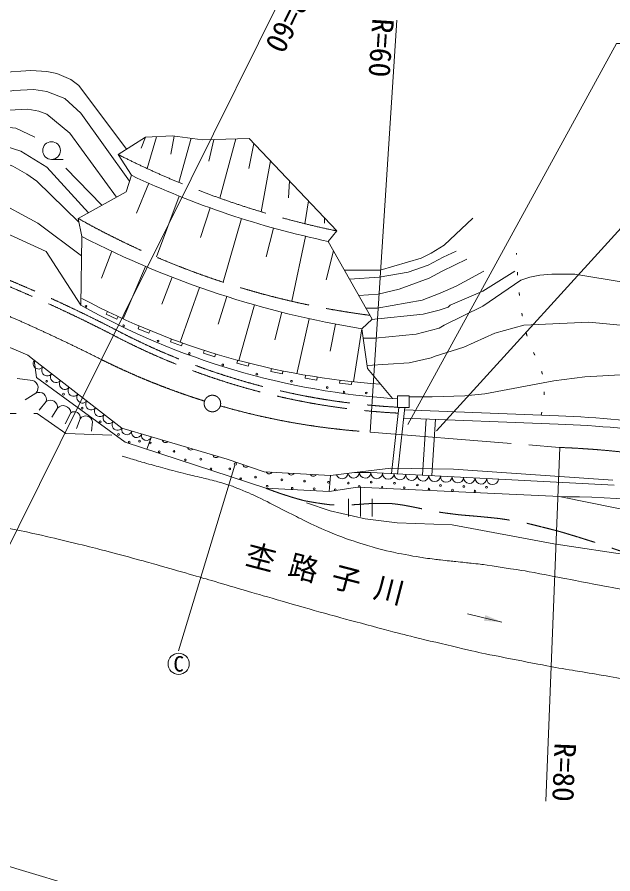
# Model space of a CAD drawing. Units: millimetres, scale not verified. Extents: x 40000 to 680000, y 20000 to 380000.
# Drawn here: x 144813 to 195366, y 248469 to 321099 of the extents above; entities that cross this region are included whole.
import ezdxf
from ezdxf.enums import TextEntityAlignment as Align

# ---------------------------------------------------------------- set-up
doc = ezdxf.new("R2010")
doc.units = ezdxf.units.MM
doc.header["$LTSCALE"] = 1000
for name, pattern in [('CHAIN', [18.5, 12, -1.5, 3.5, -1.5]), ('DASHED', [7.5, 6, -1.5]), ('DOTTED', [1.75, 0.25, -1.5])]:
    doc.linetypes.add(name, pattern=pattern)
for name, color, linetype, lineweight in [('M-BGD', 7, 'Continuous', 13), ('M-BMK', 2, 'CHAIN', 13), ('M-STR-HTXT', 7, 'Continuous', 13)]:
    doc.layers.add(name, color=color, linetype=linetype, lineweight=lineweight)
doc.styles.add('ＭＳ ゴシック', font='')
doc.styles.get('ＭＳ ゴシック').set_extended_font_data('MS Gothic')

# ---------------------------------------------------------------- blocks, each defined once
blk = doc.blocks.new('広葉樹林')
at = {"color": 7, "linetype": 'Continuous', "lineweight": 13}
blk.add_line((0, 0), (1, 0), dxfattribs=at)
blk.add_circle((0, 0.75), 0.75, dxfattribs=at)
blk = doc.blocks.new('荒地')
at = {"color": 7, "linetype": 'Continuous', "lineweight": 13}
for p, q in [((0, 0), (0, 2.5)), ((-1, 1.5), (-1, 0)), ((1, 1.5), (1, 0))]:
    blk.add_line(p, q, dxfattribs=at)
blk = doc.blocks.new('filled_arrow')
at = {"color": 0, "linetype": 'Continuous', "lineweight": -2}
blk.add_solid([(7.5, 1.25), (0, 0), (7.5, -1.25)], dxfattribs=at)
blk = doc.blocks.new('open_arrow')
at = {"color": 0, "linetype": 'Continuous', "lineweight": -2}
blk.add_lwpolyline([(7.5, 1.25), (0, 0), (7.5, -1.25)], dxfattribs=at)

msp = doc.modelspace()

# ---------------------------------------------------------------- linework, layer by layer
at = {"layer": 'M-BGD'}
for p, q in [((153383, 309453), (155695, 310914)), ((155695, 310914), (155343, 309987)), ((155695, 310914), (157989, 311036)), ((156649, 310965), (155858, 308257)), ((158139, 311017), (157854, 309495)), ((157989, 311036), (160554, 310703)), ((159592, 310828), (158535, 307088)), ((160554, 310703), (164515, 310800)), ((161492, 310728), (161069, 308877)), ((163366, 310772), (162001, 305755)), ((164911, 310383), (164481, 308262)), ((164515, 310800), (171943, 302973)), ((154511, 307690), (153383, 309453)), ((166300, 308918), (165521, 304598)), ((148950, 308289), (152004, 305150)), ((154073, 306294), (154511, 307690)), ((155995, 307011), (154947, 304479)), ((167916, 307216), (167849, 305768)), ((149989, 304036), (154073, 306294)), ((158556, 305927), (156645, 300785)), ((169531, 305514), (169236, 303584)), ((161192, 304925), (160361, 302408)), ((146580, 303632), (150287, 300873)), ((150313, 302504), (149989, 304036)), ((163865, 304020), (162302, 298624)), ((170908, 304064), (170888, 303629)), ((183494, 304055), (181039, 301769)), ((166563, 303216), (165953, 300774)), ((171943, 302973), (171197, 302085)), ((171940, 302975), (171938, 302974)), ((150220, 296689), (150313, 302504)), ((169292, 302513), (168129, 297006)), ((171197, 302085), (174943, 295504)), ((152848, 301251), (151964, 298975)), ((171655, 301281), (171044, 298838)), ((182055, 301261), (180954, 300753)), ((155701, 299972), (153809, 295517)), ((182986, 300584), (180870, 299568)), ((172582, 299653), (175620, 299653)), ((184426, 299568), (182055, 298298)), ((157982, 299045), (157098, 296769)), ((175536, 299060), (173015, 298892)), ((160291, 298189), (158652, 293545)), ((182055, 298298), (180700, 297705)), ((134363, 297242), (145736, 292430)), ((162614, 297410), (161869, 295069)), ((175451, 297621), (173810, 297495)), ((164961, 296702), (163619, 291988)), ((174413, 296435), (175366, 296435)), ((167266, 296084), (166675, 293738)), ((169589, 295535), (168562, 290873)), ((171821, 295077), (171385, 292785)), ((174943, 295504), (174065, 294683)), ((181039, 294996), (180616, 294742)), ((174065, 294683), (173343, 290184)), ((174065, 294683), (174538, 291309)), ((174176, 293895), (175197, 293895)), ((145736, 292430), (146259, 292025)), ((146259, 292025), (146453, 290545)), ((146259, 292025), (153704, 286255)), ((180277, 292371), (179938, 292202)), ((174538, 291309), (176665, 288768)), ((146453, 290545), (153994, 285063)), ((144817, 290468), (145932, 290333)), ((146405, 289218), (145493, 288644)), ((147283, 288509), (146675, 287766)), ((178093, 288999), (177093, 288999)), ((177093, 288999), (177093, 287999)), ((178093, 287999), (178093, 288999)), ((178093, 288900), (179346, 288900)), ((179346, 288900), (180023, 288900)), ((148229, 287935), (147756, 287191)), ((177093, 287999), (178093, 287999)), ((190749, 287293), (177692, 287810)), ((149377, 287563), (148904, 286617)), ((150154, 287056), (149850, 286212)), ((190723, 286593), (177615, 287112)), ((151201, 286786), (151134, 286009)), ((153704, 286255), (156203, 285522)), ((155807, 284470), (156203, 285522)), ((156203, 285522), (162642, 283631)), ((153994, 285063), (165904, 281165)), ((162642, 283631), (165771, 282554)), ((165771, 282554), (171395, 282247)), ((173443, 282494), (176527, 282866)), ((176527, 282866), (181842, 282777)), ((181842, 282777), (195366, 281856)), ((171395, 282247), (171300, 280879)), ((171395, 282247), (173443, 282494)), ((174840, 282488), (173443, 282494)), ((195482, 281427), (174840, 282488)), ((165904, 281165), (171300, 280879)), ((171300, 280879), (173701, 281260)), ((173701, 281260), (191501, 280436)), ((185947, 269819), (183029, 270517))]:
    msp.add_line(p, q, dxfattribs=at)
at = {"layer": 'M-BGD', "linetype": 'DASHED'}
for p, q in [((147280, 301218), (143149, 303121)), ((150220, 296689), (147280, 301218)), ((177210, 287999), (176592, 282407)), ((177713, 287999), (177089, 282352)), ((138724, 287524), (146517, 287496)), ((146517, 287496), (148952, 285813)), ((179219, 282296), (179520, 287037)), ((180017, 282245), (180320, 287005)), ((148952, 285813), (152849, 285660))]:
    msp.add_line(p, q, dxfattribs=at)
at = {"layer": 'M-BGD'}
for points in [[(114914, 319888), (115422, 319380), (116862, 318279), (118386, 317263), (121010, 315739), (122788, 314893), (124228, 314300), (126514, 313538), (129054, 312861), (131170, 312437), (133118, 312183), (134388, 312099), (139383, 312268), (144124, 313199), (145733, 313284), (146664, 313115), (147342, 312861), (149289, 311252), (153260, 305845)], [(119148, 319380), (119910, 318703), (121688, 317433), (123635, 316247), (125413, 315316), (127445, 314554), (128800, 314131), (130493, 313792), (133118, 313538), (135065, 313538), (136928, 313623), (144548, 314893), (146241, 314977), (147342, 314808), (148866, 314215), (150220, 312945), (154358, 307203)], [(83334, 318195), (85704, 317348), (87652, 316840), (89853, 316501), (91377, 316417), (95356, 316417), (96711, 316586), (102130, 317856), (103738, 317856), (104754, 317687), (107379, 316671), (111782, 314046), (114491, 312522), (124651, 307611), (127191, 306680), (128884, 306341), (130578, 306172), (133964, 306172), (136843, 306426), (138960, 306426), (140145, 306341), (141415, 306087), (142770, 305664), (146580, 303632)], [(132694, 314893), (134472, 314893), (136250, 315062), (141246, 316078), (143447, 316417), (145987, 316586), (147342, 316501), (148188, 316332), (149374, 315824), (150051, 315316), (154106, 309910)], [(120841, 314046), (122619, 313284), (124905, 312437), (126852, 311845), (129477, 311252), (131932, 310913), (133202, 310829), (135912, 310829), (137436, 310913), (143024, 311845), (144717, 311675), (146326, 310913)], [(119910, 313030), (122365, 311845), (123974, 311167), (125244, 310744), (128038, 310151), (129562, 309897), (131509, 309728), (133880, 309728), (141161, 310321), (142346, 310321), (143786, 310151), (145140, 309728), (147342, 308373), (150856, 304516)], [(129816, 308458), (130408, 308289), (134896, 308373), (137774, 308966), (139468, 309220), (141246, 309220), (142262, 309135), (143362, 308881), (144463, 308458), (145648, 307781), (146495, 307188), (150055, 303725)], [(181039, 301769), (179938, 301092), (179092, 300669), (175620, 299653)], [(180954, 300753), (179684, 300076), (177991, 299483), (175536, 299060)], [(180870, 299568), (179769, 298975), (177229, 298044), (175451, 297621)], [(210672, 298721), (208979, 298298), (206947, 297959), (205169, 297790), (202460, 297790), (200851, 297875), (192130, 299314), (190183, 299314), (189167, 299229), (188320, 299060), (187558, 298806), (184341, 296605), (181039, 294996)], [(187050, 299568), (184341, 297875), (181547, 296689)], [(180700, 297705), (179176, 297113), (175366, 296435)], [(180616, 296266), (181378, 296520), (181547, 296689)], [(152485, 296141), (152377, 295915), (153280, 295486), (153388, 295712)], [(180616, 296266), (179261, 295927), (174887, 295452)], [(155169, 294915), (155073, 294685), (155995, 294298), (156092, 294529)], [(215752, 295250), (213212, 294657), (210588, 294234), (209064, 294065), (205846, 294065), (193316, 295250), (187812, 294996), (185357, 294319), (182732, 293133), (180277, 292371)], [(180616, 294742), (178668, 294234), (175197, 293895)], [(157909, 293817), (157823, 293582), (158763, 293240), (158848, 293474)], [(160697, 292849), (160623, 292610), (161577, 292312), (161652, 292551)], [(163528, 292013), (163464, 291771), (164432, 291518), (164495, 291760)], [(179938, 292202), (178076, 291779), (174503, 291562)], [(166394, 291310), (166343, 291066), (167321, 290859), (167373, 291103)], [(169291, 290744), (169251, 290497), (170238, 290336), (170278, 290582)], [(180023, 288900), (182817, 288985), (184510, 289154), (190352, 290255), (192977, 290593), (197549, 290847)], [(172211, 290313), (172182, 290065), (173176, 289951), (173204, 290199)], [(212450, 274676), (208725, 276031), (203137, 277809), (200174, 278571), (190938, 280437)], [(169355, 279925), (171387, 279248), (174350, 278571), (177060, 278232), (181716, 278063), (190352, 276454)], [(190352, 276454), (197126, 275438), (203306, 273914), (211604, 272305)]]:
    msp.add_lwpolyline(points, dxfattribs=at)
for centre, radius in [((150661, 296582), 75), ((153853, 294927), 75), ((156775, 293643), 75), ((159427, 292579), 75), ((162264, 291616), 75), ((165152, 290840), 75), ((147317, 290232), 75), ((168091, 290232), 75), ((148752, 289134), 75), ((171131, 289691), 75), ((172550, 289303), 75), ((174441, 289235), 75), ((150323, 287951), 75), ((151860, 286803), 75), ((153414, 285722), 75), ((154326, 285063), 75), ((155204, 285148), 75), ((156099, 284996), 75), ((156876, 284253), 75), ((158126, 284286), 75), ((159089, 283560), 75), ((160406, 283628), 75), ((163326, 283208), 100), ((161267, 282800), 75), ((162855, 282800), 75), ((163784, 281973), 75), ((165051, 282108), 75), ((167280, 281871), 75), ((169205, 281770), 75), ((166030, 281331), 75), ((168158, 281162), 75), ((170016, 281111), 75), ((171232, 281669), 75), ((171806, 281027), 75), ((172921, 281601), 75), ((173850, 281314), 75), ((174863, 281686), 75), ((175775, 281229), 75), ((176839, 281584), 75), ((177667, 281196), 75), ((178782, 281432), 75), ((179761, 281094), 75), ((180741, 281398), 75), ((182717, 281314), 75), ((184642, 281246), 75), ((181754, 280993), 75), ((183663, 280909), 75)]:
    msp.add_circle(centre, radius, dxfattribs=at)
at = {"layer": 'M-BGD', "linetype": 'DASHED'}
for centre, radius, start, end in [((186961, 375810), 74369, 243.15973, 258.34894), ((96868, 185424), 122838, 62.75768, 74.95209), ((183418, 363375), 68107, 240.60467, 262.6996), ((96868, 185424), 122338, 62.7588, 74.95209), ((180119, 345895), 58444, 242.20613, 267.09536), ((180119, 345895), 57944, 242.20376, 267.00619)]:
    msp.add_arc(centre, radius, start, end, dxfattribs=at)
at = {"layer": 'M-BGD'}
for centre, radius, start, end in [((186936, 376583), 76142, 244.79524, 258.07065), ((186592, 372712), 79027, 242.67292, 260.87912), ((179901, 352646), 62805, 241.88049, 266.1156), ((181011, 351377), 62760, 240.61905, 266.42015), ((146631, 291736), 471, 142.2284, 322.2284), ((147375, 291159), 471, 142.2284, 322.2284), ((148120, 290582), 471, 142.2284, 322.2284), ((145936, 289677), 656, 315.60858, 90.36885), ((148865, 290006), 471, 142.2284, 322.2284), ((146696, 288681), 612, 343.69232, 118.45259), ((149609, 289429), 471, 142.2284, 322.2284), ((150354, 288852), 471, 142.2284, 322.2284), ((147636, 288025), 599, 351.35613, 126.1164), ((151098, 288275), 471, 142.2284, 322.2284), ((148726, 287510), 654, 4.69195, 139.45222), ((149660, 287148), 502, 349.50852, 124.26879), ((151843, 287698), 471, 142.2284, 322.2284), ((150622, 286703), 586, 8.14957, 142.90984), ((152587, 287121), 471, 142.2284, 322.2284), ((187914, 203307), 84034, 74.17355, 88.06668), ((153332, 286544), 471, 142.2284, 322.2284), ((154121, 286133), 434, 163.63844, 343.63844), ((187914, 203307), 83334, 74.1752, 88.06808), ((154954, 285889), 434, 163.63844, 343.63844), ((155786, 285644), 434, 163.63844, 343.63844), ((157404, 285308), 283, 191.71092, 315.56595), ((159550, 284678), 283, 191.71092, 315.56595), ((161696, 284048), 283, 191.71092, 315.56595), ((164250, 283219), 283, 189.07699, 312.93202), ((166208, 282664), 283, 204.94919, 328.80422), ((168082, 282562), 283, 204.94919, 328.80422), ((169957, 282459), 283, 204.94919, 328.80422), ((172390, 282452), 492, 196.70119, 357.05704), ((173365, 282518), 492, 190.66734, 357.05704), ((174349, 282513), 492, 182.40625, 357.05704), ((175332, 282463), 492, 177.05704, 357.05704), ((176315, 282412), 492, 177.05704, 357.05704), ((177298, 282361), 492, 177.05704, 357.05704), ((178280, 282311), 492, 177.05704, 357.05704), ((179263, 282260), 492, 177.05704, 357.05704), ((180246, 282210), 492, 177.05704, 357.05704), ((181229, 282159), 492, 177.05704, 357.05704), ((182212, 282109), 492, 177.05704, 357.05704), ((183195, 282058), 492, 177.05704, 357.05704), ((184178, 282008), 492, 177.05704, 357.05704), ((185161, 281957), 492, 177.05704, 357.05704), ((191179, 208499), 71938, 76.48462, 89.74341)]:
    msp.add_arc(centre, radius, start, end, dxfattribs=at)
at = {"layer": 'M-BGD', "linetype": 'DOTTED'}
msp.add_open_spline([(189284, 287351), (189291, 287382), (189310, 287477), (189315, 287508), (189330, 287589), (189375, 287831), (189388, 287912), (189406, 288021), (189458, 288349), (189472, 288459), (189487, 288576), (189536, 288927), (189536, 289046), (189537, 289334), (189520, 290203), (189474, 290488), (189437, 290722), (189212, 291399), (189126, 291620), (189043, 291836), (188727, 292455), (188634, 292666), (188530, 292901), (188212, 293605), (188139, 293852), (188010, 294289), (187703, 295623), (187625, 296072), (187543, 296541), (187386, 297962), (187341, 298436), (187305, 298811), (187241, 299939), (187220, 300315), (187211, 300469), (187196, 300928), (187195, 301082)], degree=3, knots=[0, 0, 0, 0, 1, 1, 1, 2, 2, 2, 3, 3, 3, 4, 4, 4, 5, 5, 5, 6, 6, 6, 7, 7, 7, 8, 8, 8, 9, 9, 9, 10, 10, 10, 11, 11, 11, 12, 12, 12, 12], dxfattribs=at)
at = {"layer": 'M-BGD'}
for points, knots in [([(153713, 283884), (153793, 283859), (154030, 283788), (154110, 283764), (154311, 283705), (154916, 283525), (155118, 283467), (155388, 283388), (156198, 283155), (156468, 283079), (156751, 283000), (157603, 282765), (157887, 282691), (158196, 282610), (159125, 282380), (159435, 282304), (159700, 282240), (160496, 282056), (160760, 281990), (160998, 281932), (161712, 281753), (161948, 281686), (162177, 281621), (162861, 281412), (163083, 281328), (163439, 281194), (164492, 280757), (164838, 280599), (165207, 280432), (166292, 279888), (166654, 279707), (167028, 279519), (168141, 278938), (168516, 278752), (168892, 278564), (170025, 278006), (170409, 277836), (170835, 277646), (172127, 277113), (172564, 276952), (172994, 276794), (174302, 276366), (174743, 276238), (175179, 276112), (176503, 275780), (176948, 275684), (177392, 275588), (178735, 275353), (179183, 275280), (179440, 275238), (180217, 275141), (180476, 275110), (180735, 275079), (181515, 274995), (181775, 274967), (182036, 274939), (182817, 274860), (183078, 274831), (183338, 274803), (184120, 274721), (184379, 274684), (185090, 274583), (187221, 274266), (187929, 274145), (188637, 274025), (190753, 273615), (191458, 273481), (192163, 273346), (194276, 272927), (194983, 272800), (195688, 272673), (197809, 272313), (198519, 272214), (199285, 272107), (201592, 271847), (202361, 271771), (203132, 271696), (205449, 271518), (206222, 271456), (206994, 271395), (209313, 271227), (210085, 271158), (210857, 271089), (213168, 270853), (213937, 270766), (214328, 270721), (215497, 270556), (215886, 270498), (216275, 270439), (217440, 270248), (217827, 270180), (218215, 270111), (219376, 269891), (219762, 269814), (220148, 269736), (221305, 269491), (221689, 269403), (222189, 269288), (223686, 268930), (224183, 268801), (224680, 268672), (226163, 268260), (226654, 268113), (227145, 267965), (228608, 267493), (229092, 267324), (229574, 267155), (231009, 266608), (231485, 266421), (231735, 266323), (232476, 266006), (232722, 265900), (232969, 265793), (233707, 265468), (233953, 265359), (234199, 265251), (234938, 264924), (235185, 264818), (235432, 264711), (236176, 264394), (236425, 264292), (236662, 264195), (237375, 263913), (237614, 263824), (237854, 263735), (238576, 263480), (238819, 263401), (239062, 263323), (239795, 263105), (240041, 263041), (240287, 262976), (241031, 262809), (241281, 262758), (241462, 262722), (242009, 262635), (242192, 262607), (242375, 262580), (242925, 262509), (243109, 262486), (243293, 262462), (243844, 262397), (244027, 262373), (244211, 262349), (244763, 262287), (244944, 262247), (245841, 262048), (248539, 261455), (249416, 261180), (250300, 260902), (252885, 259868), (253730, 259487), (254581, 259104), (257069, 257813), (257888, 257364), (258703, 256917), (261099, 255487), (261895, 255007), (262420, 254690), (263979, 253711), (264496, 253381), (265011, 253052), (266545, 252049), (267052, 251708), (267563, 251365), (269084, 250316), (269586, 249960), (270097, 249596), (271612, 248480), (272117, 248107), (272271, 247993), (272728, 247643), (272880, 247527), (273032, 247412), (273485, 247067), (273637, 246953), (273785, 246842), (274230, 246511), (274379, 246402), (274522, 246299), (274953, 245992), (275098, 245892), (275176, 245839), (275412, 245682), (275494, 245635), (275577, 245588), (275834, 245455), (275923, 245420), (276022, 245382), (276326, 245290), (276430, 245271), (276554, 245248), (276931, 245218), (277057, 245211), (277122, 245207), (277316, 245215), (277381, 245217), (277441, 245219), (277622, 245231), (277682, 245235), (277726, 245238), (277859, 245250), (277903, 245254), (277921, 245256), (277972, 245261), (277990, 245263)], [0, 0, 0, 0, 1, 1, 1, 2, 2, 2, 3, 3, 3, 4, 4, 4, 5, 5, 5, 6, 6, 6, 7, 7, 7, 8, 8, 8, 9, 9, 9, 10, 10, 10, 11, 11, 11, 12, 12, 12, 13, 13, 13, 14, 14, 14, 15, 15, 15, 16, 16, 16, 17, 17, 17, 18, 18, 18, 19, 19, 19, 20, 20, 20, 21, 21, 21, 22, 22, 22, 23, 23, 23, 24, 24, 24, 25, 25, 25, 26, 26, 26, 27, 27, 27, 28, 28, 28, 29, 29, 29, 30, 30, 30, 31, 31, 31, 32, 32, 32, 33, 33, 33, 34, 34, 34, 35, 35, 35, 36, 36, 36, 37, 37, 37, 38, 38, 38, 39, 39, 39, 40, 40, 40, 41, 41, 41, 42, 42, 42, 43, 43, 43, 44, 44, 44, 45, 45, 45, 46, 46, 46, 47, 47, 47, 48, 48, 48, 49, 49, 49, 50, 50, 50, 51, 51, 51, 52, 52, 52, 53, 53, 53, 54, 54, 54, 55, 55, 55, 56, 56, 56, 57, 57, 57, 58, 58, 58, 59, 59, 59, 60, 60, 60, 61, 61, 61, 62, 62, 62, 63, 63, 63, 64, 64, 64, 65, 65, 65, 66, 66, 66, 67, 67, 67, 68, 68, 68, 68]), ([(120418, 281195), (120489, 281191), (120702, 281175), (120773, 281170), (120955, 281157), (121501, 281118), (121683, 281104), (121930, 281086), (122670, 281030), (122917, 281010), (123181, 280989), (123976, 280926), (124240, 280902), (124700, 280861), (126078, 280731), (126537, 280682), (126918, 280641), (128063, 280505), (128443, 280455), (128780, 280412), (129787, 280268), (130123, 280218), (130446, 280170), (131414, 280017), (131736, 279965), (132444, 279851), (134565, 279508), (135272, 279389), (136034, 279261), (138319, 278868), (139080, 278730), (139871, 278587), (142240, 278144), (143028, 277987), (143821, 277828), (146196, 277333), (146984, 277154), (147920, 276942), (150721, 276266), (151651, 276029), (152562, 275796), (155286, 275058), (156192, 274806), (157089, 274556), (159771, 273781), (160665, 273522), (161559, 273262), (164234, 272472), (165128, 272214), (166371, 271854), (170103, 270778), (171351, 270433), (172606, 270086), (176379, 269071), (177642, 268752), (178905, 268434), (182706, 267524), (183979, 267248), (185247, 266973), (189068, 266237), (190342, 265995), (190743, 265919), (191955, 265725), (192358, 265658), (192762, 265591), (193974, 265393), (194377, 265324), (194783, 265255), (195998, 265041), (196402, 264964), (196809, 264886), (198031, 264646), (198434, 264547), (199353, 264322), (202099, 263608), (203007, 263343), (203919, 263076), (206626, 262189), (207526, 261886), (208402, 261591), (211014, 260659), (211886, 260354), (212705, 260067), (215158, 259199), (215982, 258925), (216924, 258612), (219768, 257721), (220714, 257419), (221669, 257114), (224539, 256220), (225486, 255891), (226580, 255512), (229843, 254318), (230914, 253879), (232270, 253323), (236280, 251515), (237618, 250918), (237811, 250832), (238380, 250553), (238570, 250462), (238740, 250380), (239249, 250133), (239418, 250051), (239540, 249992), (239904, 249814), (240026, 249754), (240072, 249732), (240212, 249663), (240259, 249640)], [0, 0, 0, 0, 1, 1, 1, 2, 2, 2, 3, 3, 3, 4, 4, 4, 5, 5, 5, 6, 6, 6, 7, 7, 7, 8, 8, 8, 9, 9, 9, 10, 10, 10, 11, 11, 11, 12, 12, 12, 13, 13, 13, 14, 14, 14, 15, 15, 15, 16, 16, 16, 17, 17, 17, 18, 18, 18, 19, 19, 19, 20, 20, 20, 21, 21, 21, 22, 22, 22, 23, 23, 23, 24, 24, 24, 25, 25, 25, 26, 26, 26, 27, 27, 27, 28, 28, 28, 29, 29, 29, 30, 30, 30, 31, 31, 31, 32, 32, 32, 33, 33, 33, 34, 34, 34, 35, 35, 35, 36, 36, 36, 36])]:
    msp.add_open_spline(points, degree=3, knots=knots, dxfattribs=at)
at = {"layer": 'M-BGD', "linetype": 'DASHED'}
msp.add_open_spline([(165904, 281165), (165965, 281141), (166151, 281071), (166213, 281049), (166371, 280991), (166846, 280820), (167006, 280766), (167220, 280693), (167867, 280480), (168084, 280414), (168315, 280345), (169010, 280139), (169247, 280092), (169677, 280008), (170974, 279796), (171410, 279759), (171775, 279729), (172875, 279748), (173241, 279759), (173576, 279769), (174576, 279856), (174910, 279866), (175245, 279876), (176248, 279873), (176583, 279856), (176778, 279846), (177360, 279762), (177553, 279732), (177754, 279700), (178353, 279585), (178553, 279545), (178754, 279506), (179357, 279377), (179558, 279336), (179755, 279297), (180347, 279177), (180546, 279146), (180887, 279093), (181913, 278956), (182255, 278919), (182594, 278881), (183612, 278802), (183951, 278770), (184310, 278736), (185390, 278635), (185748, 278587), (186153, 278533), (187364, 278344), (187763, 278258), (188387, 278124), (190246, 277657), (190861, 277486), (191474, 277315), (193293, 276747), (193898, 276553), (194363, 276404), (195747, 275927), (196208, 275768), (196392, 275704), (196943, 275506), (197126, 275438)], degree=3, knots=[0, 0, 0, 0, 1, 1, 1, 2, 2, 2, 3, 3, 3, 4, 4, 4, 5, 5, 5, 6, 6, 6, 7, 7, 7, 8, 8, 8, 9, 9, 9, 10, 10, 10, 11, 11, 11, 12, 12, 12, 13, 13, 13, 14, 14, 14, 15, 15, 15, 16, 16, 16, 17, 17, 17, 18, 18, 18, 19, 19, 19, 20, 20, 20, 20], dxfattribs=at)
at = {"layer": 'M-BMK'}
msp.add_line((174774, 285928), (190796, 284622), dxfattribs=at)
msp.add_circle((161386, 288343), 700, dxfattribs=at)
for centre, radius, start, end in [((80083, 149126), 160000, 63.30357, 70.24483), ((178665, 345801), 60000, 243.57662, 252.59435), ((178665, 345801), 60000, 253.93126, 266.28133), ((187706, 204681), 80000, 70.61031, 87.78661)]:
    msp.add_arc(centre, radius, start, end, dxfattribs=at)
at = {"layer": 'M-STR-HTXT'}
for p, q in [((151965, 292070), (167540, 323413)), ((174774, 285928), (177044, 320854)), ((136390, 260726), (151965, 292070)), ((190862, 284619), (189678, 254642)), ((163297, 283112), (158495, 267365)), ((115326, 257692), (240560, 220316))]:
    msp.add_line(p, q, dxfattribs=at)
for points in [[(177969, 286569), (195669, 318861), (229526, 318861)], [(180401, 286028), (198371, 305755), (231748, 305755)]]:
    msp.add_lwpolyline(points, dxfattribs=at)
msp.add_circle((158522, 266275), 900, dxfattribs=at)

# ---------------------------------------------------------------- block references
at = {"layer": 'M-BGD', "xscale": 1000, "yscale": 1000}
for name, p in [('広葉樹林', (147733, 309038)), ('荒地', (173945, 278772))]:
    msp.add_blockref(name, p, dxfattribs=at)
at = {"layer": 'M-BGD', "xscale": 200, "yscale": 200, "rotation": 166.6}
msp.add_blockref('filled_arrow', (185947, 269819), dxfattribs=at)
at = {"layer": 'M-STR-HTXT'}
for p, rotation in [((177969, 286569), 61.3), ((180401, 286028), 47.7), ((163297, 283112), 253)]:
    msp.add_blockref('open_arrow', p, dxfattribs=dict(at, rotation=rotation))

# ---------------------------------------------------------------- texts
at = {"layer": 'M-BGD', "style": 'ＭＳ ゴシック'}
msp.add_text('杢 路 子 川\u3000\u3000', height=1833, rotation=345.44, dxfattribs=at).set_placement((173001, 271882), align=Align.BOTTOM_CENTER)
at = {"layer": 'M-STR-HTXT', "style": 'ＭＳ ゴシック'}
for rotation, p in [(243.577, (167540, 323413)), (266.281, (174414, 321074))]:
    msp.add_text('R=60', height=1833, rotation=rotation, dxfattribs=at).set_placement(p, align=Align.BOTTOM_LEFT)
msp.add_text('C', height=1320, rotation=358.738, dxfattribs=at).set_placement((158522, 266275), align=Align.MIDDLE_CENTER)
msp.add_text('R=80', height=1833, rotation=267.739, dxfattribs=at).set_placement((189678, 254642), align=Align.BOTTOM_RIGHT)

doc.saveas('drawing.dxf')
